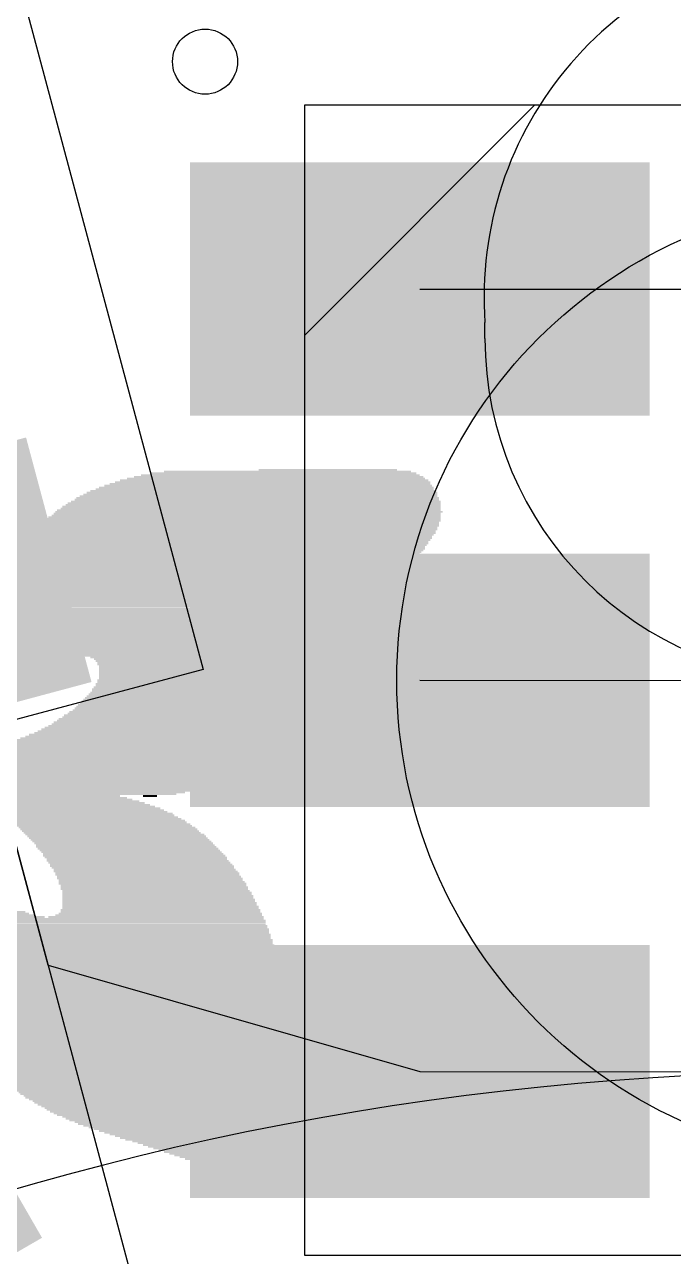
# Model space of a CAD drawing. Extents: x -51 to 51, y -51 to 51.
# Drawn here: x -3.72 to -0.9, y 12.23 to 17.58 of the extents above; entities that cross this region are included whole.
import ezdxf

# ---------------------------------------------------------------- set-up
doc = ezdxf.new("R2010")
doc.units = 0
for name, color, linetype in [('1', 22, 'CONTINUOUS'), ('16', 175, 'CONTINUOUS'), ('20', 7, 'CONTINUOUS'), ('21', 253, 'CONTINUOUS'), ('22', 253, 'CONTINUOUS'), ('39', 22, 'CONTINUOUS'), ('49', 253, 'CONTINUOUS'), ('51', 253, 'CONTINUOUS')]:
    doc.layers.add(name, color=color, linetype=linetype)

# ---------------------------------------------------------------- blocks, each defined once
blk = doc.blocks.new('RECT')
blk.add_solid([(-0.5, -0.5), (0.5, -0.5), (-0.5, 0.5), (0.5, 0.5)])

msp = doc.modelspace()

# ---------------------------------------------------------------- linework, layer by layer
at = {"layer": '1'}
for p, q in [((-2, 16.432), (-0.2007, 16.4308)), ((-2, 14.732), (-0.1801, 14.731)), ((-3.6157, 13.494), (-3.813, 14.2301)), ((-3.6157, 13.494), (-2, 13.032)), ((-2, 13.032), (-0.1593, 13.031))]:
    msp.add_line(p, q, dxfattribs=at)
at = {"layer": '16'}
msp.add_line((-1.7165, 16.2167), (-1.7165, 16.2865), dxfattribs=at)
for centre, radius, start, end in [((-0.1705, 16.3988), 1.5501, 94.1535, 184.1535), ((-0.2308, 16.2167), 1.4857, 180, 270), ((-0.1593, 0.1593), 12.8717, 90, 180)]:
    msp.add_arc(centre, radius, start, end, dxfattribs=at)
at = {"layer": '20'}
msp.add_arc((0, 0), 18.415, 90, 180, dxfattribs=at)
at = {"layer": '21'}
for p, q in [((-2.5, 16.232), (-2.5, 17.232)), ((-2.5, 17.232), (-1.5, 17.232)), ((-1.5, 17.232), (-2.5, 16.232)), ((-1.5, 17.232), (2.5, 17.232)), ((-2.5, 12.232), (-2.5, 16.232)), ((2.5, 12.232), (-2.5, 12.232))]:
    msp.add_line(p, q, dxfattribs=at)
for centre, radius in [((-2.934, 17.42), 0.1414), ((0, 14.732), 2.1)]:
    msp.add_circle(centre, radius, dxfattribs=at)
at = {"layer": '39'}
for p, q in [((-3.7048, 17.6246), (-2.9423, 14.779)), ((-2.9423, 14.779), (-4.8413, 14.2702))]:
    msp.add_line(p, q, dxfattribs=at)
at = {"layer": '49'}
msp.add_line((13.148, -49.069), (-13.148, 49.069), dxfattribs=at)

# ---------------------------------------------------------------- block references
at = {"layer": '1', "xscale": 2, "yscale": 1.1}
for p, rotation in [((-2, 16.432), 180), ((-2, 14.732), 180), ((-2, 13.032), 180), ((-4.7839, 12.2859), 210)]:
    msp.add_blockref('RECT', p, dxfattribs=dict(at, rotation=rotation))
at = {"layer": '1', "xscale": 1.1, "rotation": 105}
msp.add_blockref('RECT', (-4.053, 15.1264), dxfattribs=at)
at = {"layer": '22', "rotation": 180}
for p, xscale, yscale in [((-2.5908, 15.6312), 1.1506, 0.0076), ((-2.5756, 15.6388), 1.0744, 0.0076), ((-2.4003, 15.6464), 0.602, 0.0076), ((-2.6594, 15.5778), 1.425, 0.0076), ((-2.6518, 15.5855), 1.3945, 0.0077), ((-2.6403, 15.5931), 1.3716, 0.0076), ((-2.6328, 15.6007), 1.3411, 0.0076), ((-2.6251, 15.6083), 1.2954, 0.0076), ((-2.6137, 15.6159), 1.2573, 0.0076), ((-2.6061, 15.6236), 1.2115, 0.0077), ((-2.7051, 15.5245), 1.5774, 0.0076), ((-2.7013, 15.5321), 1.5544, 0.0076), ((-2.6937, 15.5397), 1.5392, 0.0076), ((-2.6861, 15.5474), 1.524, 0.0077), ((-2.6823, 15.555), 1.5011, 0.0076), ((-2.6747, 15.5626), 1.4707, 0.0076), ((-2.667, 15.5702), 1.4554, 0.0076), ((-2.7432, 15.4712), 1.6688, 0.0077), ((-2.7356, 15.4788), 1.6536, 0.0076), ((-2.7318, 15.4864), 1.6459, 0.0076), ((-2.7242, 15.494), 1.6307, 0.0076), ((-2.7204, 15.5016), 1.6231, 0.0076), ((-2.7127, 15.5093), 1.6078, 0.0077), ((-2.7089, 15.5169), 1.585, 0.0076), ((-2.7813, 15.4102), 1.7298, 0.0076), ((-2.7775, 15.4178), 1.7222, 0.0076), ((-2.7698, 15.4254), 1.7221, 0.0076), ((-2.7661, 15.4331), 1.7145, 0.0077), ((-2.7623, 15.4407), 1.7069, 0.0076), ((-2.7547, 15.4483), 1.6917, 0.0076), ((-2.7508, 15.4559), 1.684, 0.0076), ((-2.7432, 15.4635), 1.684, 0.0076), ((-2.8232, 15.3569), 1.7526, 0.0077), ((-2.8156, 15.3645), 1.7526, 0.0076), ((-2.808, 15.3721), 1.7526, 0.0076), ((-2.8042, 15.3797), 1.745, 0.0076), ((-2.7966, 15.3873), 1.7449, 0.0076), ((-2.7928, 15.395), 1.7373, 0.0077), ((-2.7851, 15.4026), 1.7374, 0.0076), ((-2.8575, 15.3035), 1.7602, 0.0076), ((-2.8537, 15.3111), 1.7526, 0.0076), ((-2.8423, 15.3264), 1.7602, 0.0076), ((-2.8461, 15.3188), 1.7526, 0.0077), ((-2.8385, 15.334), 1.7526, 0.0076), ((-2.8308, 15.3416), 1.7526, 0.0076), ((-2.8232, 15.3492), 1.7526, 0.0076), ((-2.8994, 15.2502), 1.7526, 0.0076), ((-2.8918, 15.2578), 1.7526, 0.0076), ((-2.8804, 15.273), 1.7602, 0.0076), ((-2.8842, 15.2654), 1.7526, 0.0076), ((-2.8766, 15.2807), 1.7526, 0.0077), ((-2.8651, 15.2959), 1.7602, 0.0076), ((-2.8689, 15.2883), 1.7526, 0.0076), ((-3.1547, 15.2045), 2.2022, 0.0077), ((-3.1547, 15.1968), 2.187, 0.0076), ((-2.9223, 15.2121), 1.7526, 0.0076), ((-2.9147, 15.2273), 1.7526, 0.0076), ((-2.9147, 15.2197), 1.7526, 0.0076), ((-2.907, 15.2349), 1.7526, 0.0076), ((-2.8994, 15.2426), 1.7526, 0.0077), ((-3.1547, 15.1892), 2.187, 0.0076), ((-3.1547, 15.1816), 2.1717, 0.0076), ((-3.1585, 15.174), 2.164, 0.0076), ((-3.1585, 15.1664), 2.1488, 0.0077), ((-3.1585, 15.1587), 2.1488, 0.0076), ((-3.1585, 15.1511), 2.1336, 0.0076), ((-3.1623, 15.1435), 2.126, 0.0076), ((-3.1661, 15.1359), 2.1184, 0.0076), ((-3.1623, 15.1283), 2.1108, 0.0077), ((-3.1662, 15.1206), 2.1031, 0.0076), ((-3.1662, 15.113), 2.0879, 0.0076), ((-3.1662, 15.1054), 2.0879, 0.0076), ((-3.17, 15.0978), 2.0803, 0.0076), ((-3.1699, 15.0902), 2.065, 0.0077), ((-3.1737, 15.0825), 2.0574, 0.0076), ((-3.1737, 15.0749), 2.0574, 0.0076), ((-3.1776, 15.0673), 2.0497, 0.0076), ((-3.1776, 15.0597), 2.0345, 0.0076), ((-3.1814, 15.0521), 2.0269, 0.0077), ((-3.1814, 15.0444), 2.0269, 0.0076), ((-3.1852, 15.0368), 2.0193, 0.0076), ((-3.1852, 15.0292), 2.0041, 0.0076), ((-3.189, 15.0216), 1.9964, 0.0076), ((-3.189, 15.014), 1.9964, 0.0077), ((-3.1928, 15.0063), 1.9888, 0.0076), ((-3.1966, 14.9987), 1.9812, 0.0076), ((-3.1928, 14.9911), 1.9736, 0.0076), ((-3.1966, 14.9835), 1.966, 0.0076), ((-3.2004, 14.9759), 1.9584, 0.0077), ((-3.2043, 14.9682), 1.9507, 0.0076), ((-3.2043, 14.9606), 1.9507, 0.0076), ((-3.2081, 14.953), 1.9431, 0.0076), ((-3.2119, 14.9454), 1.9355, 0.0076), ((-3.2119, 14.9378), 1.9203, 0.0077), ((-3.2119, 14.9301), 1.9203, 0.0076), ((-3.2157, 14.9225), 1.9127, 0.0076), ((-3.2195, 14.9149), 1.905, 0.0076), ((-3.2233, 14.9073), 1.8974, 0.0076), ((-3.2233, 14.8997), 1.8974, 0.0077), ((-3.2271, 14.892), 1.8898, 0.0076), ((-3.2309, 14.8844), 1.8822, 0.0076), ((-3.2347, 14.8768), 1.8746, 0.0076), ((-3.2347, 14.8692), 1.8746, 0.0076), ((-3.2386, 14.8616), 1.8669, 0.0077), ((-3.2424, 14.8539), 1.8593, 0.0076), ((-3.2424, 14.8463), 1.8593, 0.0076), ((-3.8596, 14.8387), 0.6249, 0.0076), ((-3.8824, 14.8311), 0.5792, 0.0076), ((-3.8977, 14.8235), 0.5487, 0.0077), ((-2.8918, 14.8387), 1.143, 0.0076), ((-2.8803, 14.8311), 1.1049, 0.0076), ((-2.8765, 14.8235), 1.0821, 0.0077), ((-3.9091, 14.8158), 0.5258, 0.0076), ((-3.9205, 14.8082), 0.503, 0.0076), ((-3.932, 14.8006), 0.4801, 0.0076), ((-3.9396, 14.793), 0.4649, 0.0076), ((-2.8728, 14.8158), 1.0745, 0.0076), ((-2.8728, 14.8082), 1.0591, 0.0076), ((-2.8765, 14.8006), 1.0515, 0.0076), ((-2.8765, 14.793), 1.0363, 0.0076), ((-2.8765, 14.7854), 1.0363, 0.0077), ((-2.8803, 14.7777), 1.0287, 0.0076), ((-2.8841, 14.7701), 1.0211, 0.0076), ((-2.9108, 14.7168), 0.9983, 0.0076), ((-2.8994, 14.732), 1.0058, 0.0076), ((-2.9032, 14.7244), 0.9982, 0.0076), ((-2.888, 14.7625), 1.0134, 0.0076), ((-2.888, 14.7549), 1.0134, 0.0076), ((-2.8918, 14.7473), 1.0058, 0.0077), ((-2.8956, 14.7396), 0.9982, 0.0076), ((-2.9489, 14.6634), 0.9983, 0.0076), ((-2.9413, 14.6711), 0.9982, 0.0077), ((-2.9375, 14.6787), 0.9906, 0.0076), ((-2.9261, 14.6939), 0.9982, 0.0076), ((-2.9299, 14.6863), 0.9906, 0.0076), ((-2.9185, 14.7015), 0.9982, 0.0076), ((-2.9147, 14.7092), 0.9906, 0.0077), ((-2.9947, 14.6101), 1.0135, 0.0076), ((-2.987, 14.6177), 1.0135, 0.0076), ((-2.9832, 14.6253), 1.0059, 0.0076), ((-2.9756, 14.633), 1.0058, 0.0077), ((-2.968, 14.6406), 1.0058, 0.0076), ((-2.9642, 14.6482), 0.9982, 0.0076), ((-2.9566, 14.6558), 0.9982, 0.0076), ((-3.0556, 14.5568), 1.0439, 0.0077), ((-3.048, 14.5644), 1.044, 0.0076), ((-3.0366, 14.572), 1.0363, 0.0076), ((-3.029, 14.5796), 1.0363, 0.0076), ((-3.0213, 14.5872), 1.0211, 0.0076), ((-3.0137, 14.5949), 1.0211, 0.0077), ((-3.0023, 14.6025), 1.0134, 0.0076), ((-3.128, 14.5034), 1.0973, 0.0076), ((-3.1204, 14.511), 1.082, 0.0076), ((-3.109, 14.5187), 1.0744, 0.0077), ((-3.0975, 14.5263), 1.0668, 0.0076), ((-3.0861, 14.5339), 1.0592, 0.0076), ((-3.0747, 14.5415), 1.0516, 0.0076), ((-3.0671, 14.5491), 1.0515, 0.0076), ((-3.2499, 14.4501), 1.2192, 0.0076), ((-3.2233, 14.4577), 1.1811, 0.0076), ((-3.2042, 14.4653), 1.1582, 0.0076), ((-3.1852, 14.4729), 1.1354, 0.0076), ((-3.1738, 14.4806), 1.1277, 0.0077), ((-3.1547, 14.4882), 1.1202, 0.0076), ((-3.1433, 14.4958), 1.1125, 0.0076), ((-3.5891, 14.3967), 1.7755, 0.0076), ((-3.5586, 14.4425), 1.8211, 0.0077), ((-3.5624, 14.4348), 1.8135, 0.0076), ((-3.5662, 14.4272), 1.8059, 0.0076), ((-3.5737, 14.4196), 1.7907, 0.0076), ((-3.5776, 14.412), 1.783, 0.0076), ((-3.5814, 14.4044), 1.7754, 0.0077), ((-3.6691, 14.3434), 1.7679, 0.0076), ((-3.6538, 14.351), 1.7678, 0.0076), ((-3.6386, 14.3586), 1.7679, 0.0076), ((-3.6271, 14.3663), 1.7602, 0.0077), ((-3.6119, 14.3739), 1.7602, 0.0076), ((-3.6043, 14.3815), 1.7602, 0.0076), ((-3.5967, 14.3891), 1.7603, 0.0076), ((-4.5644, 14.3205), 3.4824, 0.0076), ((-4.5644, 14.3129), 3.4518, 0.0076), ((-4.5682, 14.3053), 3.429, 0.0076), ((-4.572, 14.2977), 3.4062, 0.0076), ((-4.572, 14.2901), 3.3756, 0.0077), ((-3.7224, 14.3282), 1.8288, 0.0077), ((-3.6881, 14.3358), 1.7907, 0.0076), ((-4.5758, 14.2824), 3.3528, 0.0076), ((-4.5796, 14.2748), 3.3147, 0.0076), ((-4.5873, 14.2672), 3.2843, 0.0076), ((-4.5949, 14.2596), 3.2537, 0.0076), ((-4.5987, 14.252), 3.2156, 0.0077), ((-4.6101, 14.2443), 3.1776, 0.0076), ((-4.6215, 14.2367), 3.1242, 0.0076), ((-4.7397, 14.2291), 2.8727, 0.0076), ((-3.6195, 14.2215), 0.6934, 0.0076), ((-3.5967, 14.2139), 0.6935, 0.0077), ((-3.57, 14.2062), 0.701, 0.0076), ((-3.551, 14.1986), 0.7087, 0.0076), ((-3.5319, 14.191), 0.7163, 0.0076), ((-3.5129, 14.1834), 0.7239, 0.0076), ((-3.1738, 14.2291), 0.0609, 0.0076), ((-3.4938, 14.1758), 0.7315, 0.0077), ((-3.4786, 14.1681), 0.7315, 0.0076), ((-3.4671, 14.1605), 0.7392, 0.0076), ((-3.4481, 14.1529), 0.7467, 0.0076), ((-3.4405, 14.1453), 0.7467, 0.0076), ((-3.4252, 14.1377), 0.7468, 0.0077), ((-3.4138, 14.13), 0.7544, 0.0076), ((-3.4023, 14.1224), 0.762, 0.0076), ((-3.3947, 14.1148), 0.762, 0.0076), ((-3.3795, 14.1072), 0.762, 0.0076), ((-3.3719, 14.0996), 0.762, 0.0077), ((-3.3604, 14.0919), 0.7696, 0.0076), ((-3.3528, 14.0843), 0.7696, 0.0076), ((-3.3452, 14.0767), 0.7696, 0.0076), ((-3.3376, 14.0691), 0.7696, 0.0076), ((-3.3262, 14.0615), 0.7773, 0.0077), ((-3.3185, 14.0538), 0.7772, 0.0076), ((-3.3109, 14.0462), 0.7772, 0.0076), ((-3.3033, 14.0386), 0.7772, 0.0076), ((-3.2957, 14.031), 0.7773, 0.0076), ((-3.2881, 14.0234), 0.7773, 0.0077), ((-3.2804, 14.0157), 0.7772, 0.0076), ((-3.2766, 14.0081), 0.7848, 0.0076), ((-3.269, 14.0005), 0.7848, 0.0076), ((-3.2614, 13.9929), 0.7849, 0.0076), ((-3.2538, 13.9853), 0.7849, 0.0077), ((-3.2462, 13.9776), 0.7849, 0.0076), ((-3.2424, 13.97), 0.7925, 0.0076), ((-3.2347, 13.9624), 0.7924, 0.0076), ((-3.2271, 13.9472), 0.7925, 0.0077), ((-3.2309, 13.9548), 0.7848, 0.0076), ((-3.2195, 13.9395), 0.7925, 0.0076), ((-3.2119, 13.9319), 0.7925, 0.0076), ((-3.2081, 13.9243), 0.8001, 0.0076), ((-3.2043, 13.9167), 0.7925, 0.0076), ((-3.1928, 13.9014), 0.8001, 0.0076), ((-3.1966, 13.9091), 0.7924, 0.0077), ((-3.1852, 13.8938), 0.8001, 0.0076), ((-3.1852, 13.8862), 0.8001, 0.0076), ((-3.1776, 13.8786), 0.8001, 0.0076), ((-3.1738, 13.871), 0.8077, 0.0077), ((-3.17, 13.8633), 0.8001, 0.0076), ((-3.1662, 13.8557), 0.8077, 0.0076), ((-3.1623, 13.8481), 0.8154, 0.0076), ((-3.1585, 13.8405), 0.8078, 0.0076), ((-3.1547, 13.8329), 0.8154, 0.0077), ((-3.1547, 13.8252), 0.8154, 0.0076), ((-3.1471, 13.8176), 0.8153, 0.0076), ((-3.1433, 13.81), 0.8229, 0.0076), ((-3.1433, 13.8024), 0.8229, 0.0076), ((-3.1395, 13.7948), 0.8305, 0.0077), ((-3.1395, 13.7871), 0.8305, 0.0076), ((-3.1356, 13.7795), 0.8382, 0.0076), ((-3.1356, 13.7719), 0.8382, 0.0076), ((-3.1318, 13.7643), 0.8458, 0.0076), ((-3.1318, 13.7567), 0.8458, 0.0077), ((-4.0271, 13.7033), 0.7925, 0.0076), ((-4.0576, 13.7186), 0.7163, 0.0077), ((-4.0463, 13.7109), 0.7391, 0.0076), ((-4.0615, 13.7262), 0.6934, 0.0076), ((-3.1471, 13.7033), 0.9373, 0.0076), ((-3.1357, 13.7109), 0.8991, 0.0076), ((-3.128, 13.7186), 0.8839, 0.0077), ((-3.128, 13.7338), 0.8687, 0.0076), ((-3.128, 13.7262), 0.8687, 0.0076), ((-3.128, 13.749), 0.8534, 0.0076), ((-3.128, 13.7414), 0.8534, 0.0076), ((-3.5586, 13.65), 1.8059, 0.0076), ((-3.5586, 13.6652), 1.7907, 0.0076), ((-3.5586, 13.6576), 1.7907, 0.0076), ((-3.5586, 13.6728), 1.7755, 0.0076), ((-3.5548, 13.6805), 1.7679, 0.0077), ((-3.5547, 13.6957), 1.7526, 0.0076), ((-3.5509, 13.6881), 1.7602, 0.0076), ((-3.5776, 13.5966), 1.8746, 0.0076), ((-3.5737, 13.6043), 1.8669, 0.0077), ((-3.5738, 13.6119), 1.8516, 0.0076), ((-3.57, 13.6195), 1.844, 0.0076), ((-3.5662, 13.6271), 1.8364, 0.0076), ((-3.5662, 13.6347), 1.8212, 0.0076), ((-3.5624, 13.6424), 1.8135, 0.0077), ((-4.0233, 13.5433), 2.7965, 0.0076), ((-3.6081, 13.5509), 1.966, 0.0076), ((-3.5967, 13.5585), 1.9431, 0.0076), ((-3.5967, 13.5662), 1.9279, 0.0077), ((-3.589, 13.5738), 1.9126, 0.0076), ((-3.5852, 13.5814), 1.905, 0.0076), ((-3.5814, 13.589), 1.8822, 0.0076), ((-4.0234, 13.5052), 2.827, 0.0076), ((-4.0234, 13.4976), 2.827, 0.0076), ((-4.0196, 13.49), 2.8347, 0.0077), ((-4.0234, 13.5281), 2.8118, 0.0077), ((-4.0234, 13.5204), 2.8118, 0.0076), ((-4.0196, 13.5128), 2.8194, 0.0076), ((-4.0196, 13.5357), 2.8041, 0.0076), ((-4.0233, 13.4595), 2.8575, 0.0076), ((-4.0233, 13.4519), 2.8575, 0.0077), ((-4.0196, 13.4671), 2.8499, 0.0076), ((-4.0233, 13.4823), 2.8423, 0.0076), ((-4.0233, 13.4747), 2.8423, 0.0076), ((-3.33, 13.4442), 1.4859, 0.0076), ((-3.33, 13.4366), 1.4859, 0.0076), ((-3.33, 13.429), 1.4859, 0.0076), ((-3.3262, 13.4214), 1.4935, 0.0076), ((-3.3224, 13.4138), 1.4859, 0.0077), ((-3.3224, 13.4061), 1.4859, 0.0076), ((-3.3186, 13.3985), 1.4935, 0.0076), ((-3.3148, 13.3909), 1.4859, 0.0076), ((-3.3148, 13.3833), 1.4859, 0.0076), ((-3.3109, 13.3757), 1.4936, 0.0077), ((-3.3071, 13.368), 1.4859, 0.0076), ((-3.3071, 13.3604), 1.4859, 0.0076), ((-3.3071, 13.3528), 1.4859, 0.0076), ((-3.3033, 13.3452), 1.4935, 0.0076), ((-3.2995, 13.3376), 1.4859, 0.0077), ((-3.2995, 13.3299), 1.4859, 0.0076), ((-3.2957, 13.3223), 1.4935, 0.0076), ((-3.2919, 13.3147), 1.4859, 0.0076), ((-3.2919, 13.3071), 1.4859, 0.0076), ((-3.2881, 13.2995), 1.4935, 0.0077), ((-3.2843, 13.2918), 1.4859, 0.0076), ((-3.2843, 13.2842), 1.4859, 0.0076), ((-3.2767, 13.2766), 1.4859, 0.0076), ((-3.2767, 13.269), 1.4859, 0.0076), ((-3.2767, 13.2614), 1.4859, 0.0077), ((-3.269, 13.2537), 1.4859, 0.0076), ((-3.269, 13.2461), 1.4859, 0.0076), ((-3.2652, 13.2385), 1.4783, 0.0076), ((-3.2614, 13.2309), 1.4859, 0.0076), ((-3.2576, 13.2233), 1.4783, 0.0077), ((-3.2576, 13.2156), 1.4783, 0.0076), ((-3.25, 13.208), 1.4783, 0.0076), ((-3.25, 13.2004), 1.4783, 0.0076), ((-3.2462, 13.1928), 1.4707, 0.0076), ((-3.2385, 13.1852), 1.4706, 0.0077), ((-3.2385, 13.1775), 1.4706, 0.0076), ((-3.2347, 13.1699), 1.463, 0.0076), ((-3.2309, 13.1623), 1.4706, 0.0076), ((-3.2271, 13.1547), 1.463, 0.0076), ((-3.2233, 13.1471), 1.4554, 0.0077), ((-3.2195, 13.1394), 1.4631, 0.0076), ((-3.2157, 13.1318), 1.4555, 0.0076), ((-3.2118, 13.1242), 1.4478, 0.0076), ((-3.2042, 13.1166), 1.4478, 0.0076), ((-3.2042, 13.109), 1.4478, 0.0077), ((-3.2004, 13.1013), 1.4402, 0.0076), ((-3.1928, 13.0937), 1.4402, 0.0076), ((-3.189, 13.0861), 1.4326, 0.0076), ((-3.1852, 13.0785), 1.4249, 0.0076), ((-3.1776, 13.0709), 1.4249, 0.0077), ((-3.1738, 13.0632), 1.4173, 0.0076), ((-3.17, 13.0556), 1.4097, 0.0076), ((-3.1623, 13.048), 1.4097, 0.0076), ((-3.1585, 13.0404), 1.402, 0.0076), ((-3.1547, 13.0328), 1.3944, 0.0077), ((-3.1471, 13.0251), 1.3945, 0.0076), ((-3.1433, 13.0175), 1.3869, 0.0076), ((-3.1395, 13.0099), 1.3793, 0.0076), ((-3.1318, 13.0023), 1.3792, 0.0076), ((-3.128, 12.9947), 1.3716, 0.0077), ((-3.1242, 12.987), 1.364, 0.0076), ((-3.1166, 12.9794), 1.364, 0.0076), ((-3.109, 12.9718), 1.3487, 0.0076), ((-3.1052, 12.9642), 1.3411, 0.0076), ((-3.0976, 12.9566), 1.3411, 0.0077), ((-3.0899, 12.9489), 1.3259, 0.0076), ((-3.0861, 12.9413), 1.3182, 0.0076), ((-3.0785, 12.9337), 1.3182, 0.0076), ((-3.0709, 12.9261), 1.303, 0.0076), ((-3.0671, 12.9184), 1.2954, 0.0077), ((-3.0556, 12.9108), 1.2878, 0.0076), ((-3.048, 12.9032), 1.2726, 0.0076), ((-3.0442, 12.8956), 1.265, 0.0076), ((-3.0328, 12.888), 1.2573, 0.0076), ((-3.0252, 12.8803), 1.2421, 0.0077), ((-3.0175, 12.8727), 1.2268, 0.0076), ((-3.0099, 12.8651), 1.2268, 0.0076), ((-3.0023, 12.8575), 1.2116, 0.0076), ((-2.9947, 12.8499), 1.1963, 0.0076), ((-2.9832, 12.8422), 1.1887, 0.0077), ((-2.9718, 12.8346), 1.1658, 0.0076), ((-2.9642, 12.827), 1.1506, 0.0076), ((-2.9528, 12.8194), 1.143, 0.0076), ((-2.9414, 12.8118), 1.1201, 0.0076), ((-2.9338, 12.8041), 1.1049, 0.0077), ((-2.9223, 12.7965), 1.082, 0.0076), ((-2.907, 12.7889), 1.0668, 0.0076), ((-2.8956, 12.7813), 1.044, 0.0076), ((-2.8841, 12.7737), 1.0211, 0.0076), ((-2.869, 12.766), 1.0059, 0.0077), ((-2.8575, 12.7584), 0.983, 0.0076), ((-2.846, 12.7508), 0.9601, 0.0076), ((-2.8309, 12.7432), 0.9449, 0.0076), ((-2.8194, 12.7356), 0.922, 0.0076), ((-2.8041, 12.7279), 0.8915, 0.0077), ((-2.7928, 12.7203), 0.8687, 0.0076), ((-2.7813, 12.7127), 0.8458, 0.0076), ((-2.7661, 12.7051), 0.8306, 0.0076), ((-2.7547, 12.6975), 0.8077, 0.0076), ((-2.7432, 12.6898), 0.7848, 0.0077), ((-2.7318, 12.6822), 0.762, 0.0076), ((-2.7204, 12.6746), 0.7391, 0.0076), ((-2.709, 12.667), 0.7163, 0.0076), ((-2.6975, 12.6594), 0.6934, 0.0076), ((-2.6861, 12.6517), 0.6705, 0.0077), ((-2.6747, 12.6441), 0.6477, 0.0076), ((-2.667, 12.6365), 0.6172, 0.0076), ((-2.6556, 12.6289), 0.5944, 0.0076), ((-2.6442, 12.6213), 0.5715, 0.0076), ((-2.6327, 12.6136), 0.5486, 0.0077), ((-2.6251, 12.606), 0.5182, 0.0076), ((-2.6137, 12.5984), 0.4953, 0.0076), ((-2.6061, 12.5908), 0.4649, 0.0076), ((-2.5985, 12.5832), 0.4343, 0.0076), ((-2.587, 12.5755), 0.4114, 0.0077), ((-2.5794, 12.5679), 0.381, 0.0076), ((-2.5718, 12.5603), 0.3505, 0.0076), ((-2.5642, 12.5527), 0.3201, 0.0076), ((-2.5565, 12.5451), 0.2896, 0.0076), ((-2.5489, 12.5374), 0.259, 0.0077), ((-2.5451, 12.5298), 0.221, 0.0076), ((-2.5375, 12.5222), 0.1905, 0.0076), ((-2.5299, 12.5146), 0.1447, 0.0076), ((-2.5261, 12.507), 0.0915, 0.0076)]:
    msp.add_blockref('RECT', p, dxfattribs=dict(at, xscale=xscale, yscale=yscale))
at = {"layer": '51', "xscale": 0.5001, "yscale": 0.95, "rotation": 105}
msp.add_blockref('RECT', (-4.1257, 15.378), dxfattribs=at)

doc.saveas('drawing.dxf')
